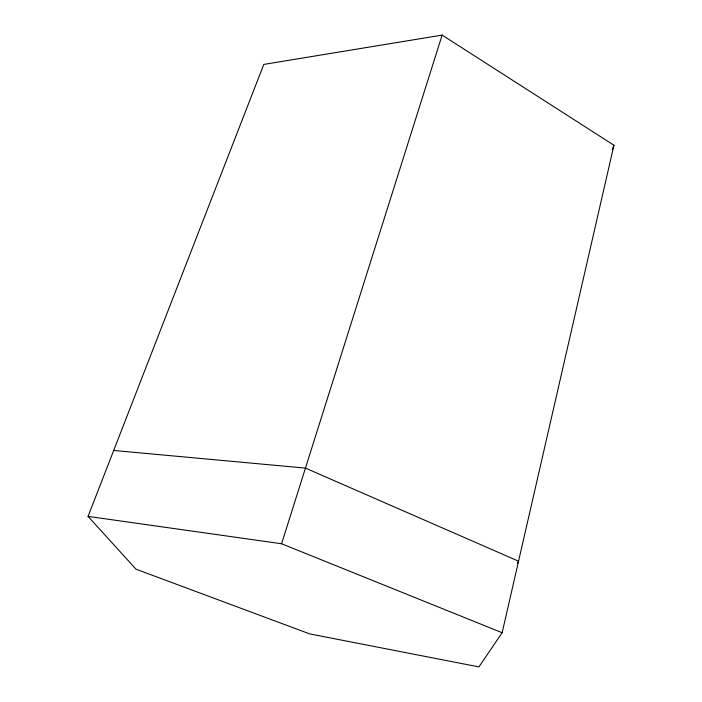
<?xml version="1.0" encoding="UTF-8"?>
<svg xmlns="http://www.w3.org/2000/svg" width="702" height="702" viewBox="0 0 702 702"><rect width="100%" height="100%" fill="white"/><g stroke="black" fill="none" stroke-linecap="round" stroke-linejoin="round"><path stroke-width="1.05" d="M502.149 632.73L613.943 145.235L442.137 35.1L263.794 64.417L88.057 516.391L136.021 569.208L309.757 633.915L478.904 666.9L502.149 632.73L281.572 543.752L88.057 516.391M281.572 543.752L442.137 35.1M612.469 149.342L613.943 145.235M517.488 563.109L518.55 561.196L305.458 468.102L113.698 450.465"/></g></svg>
